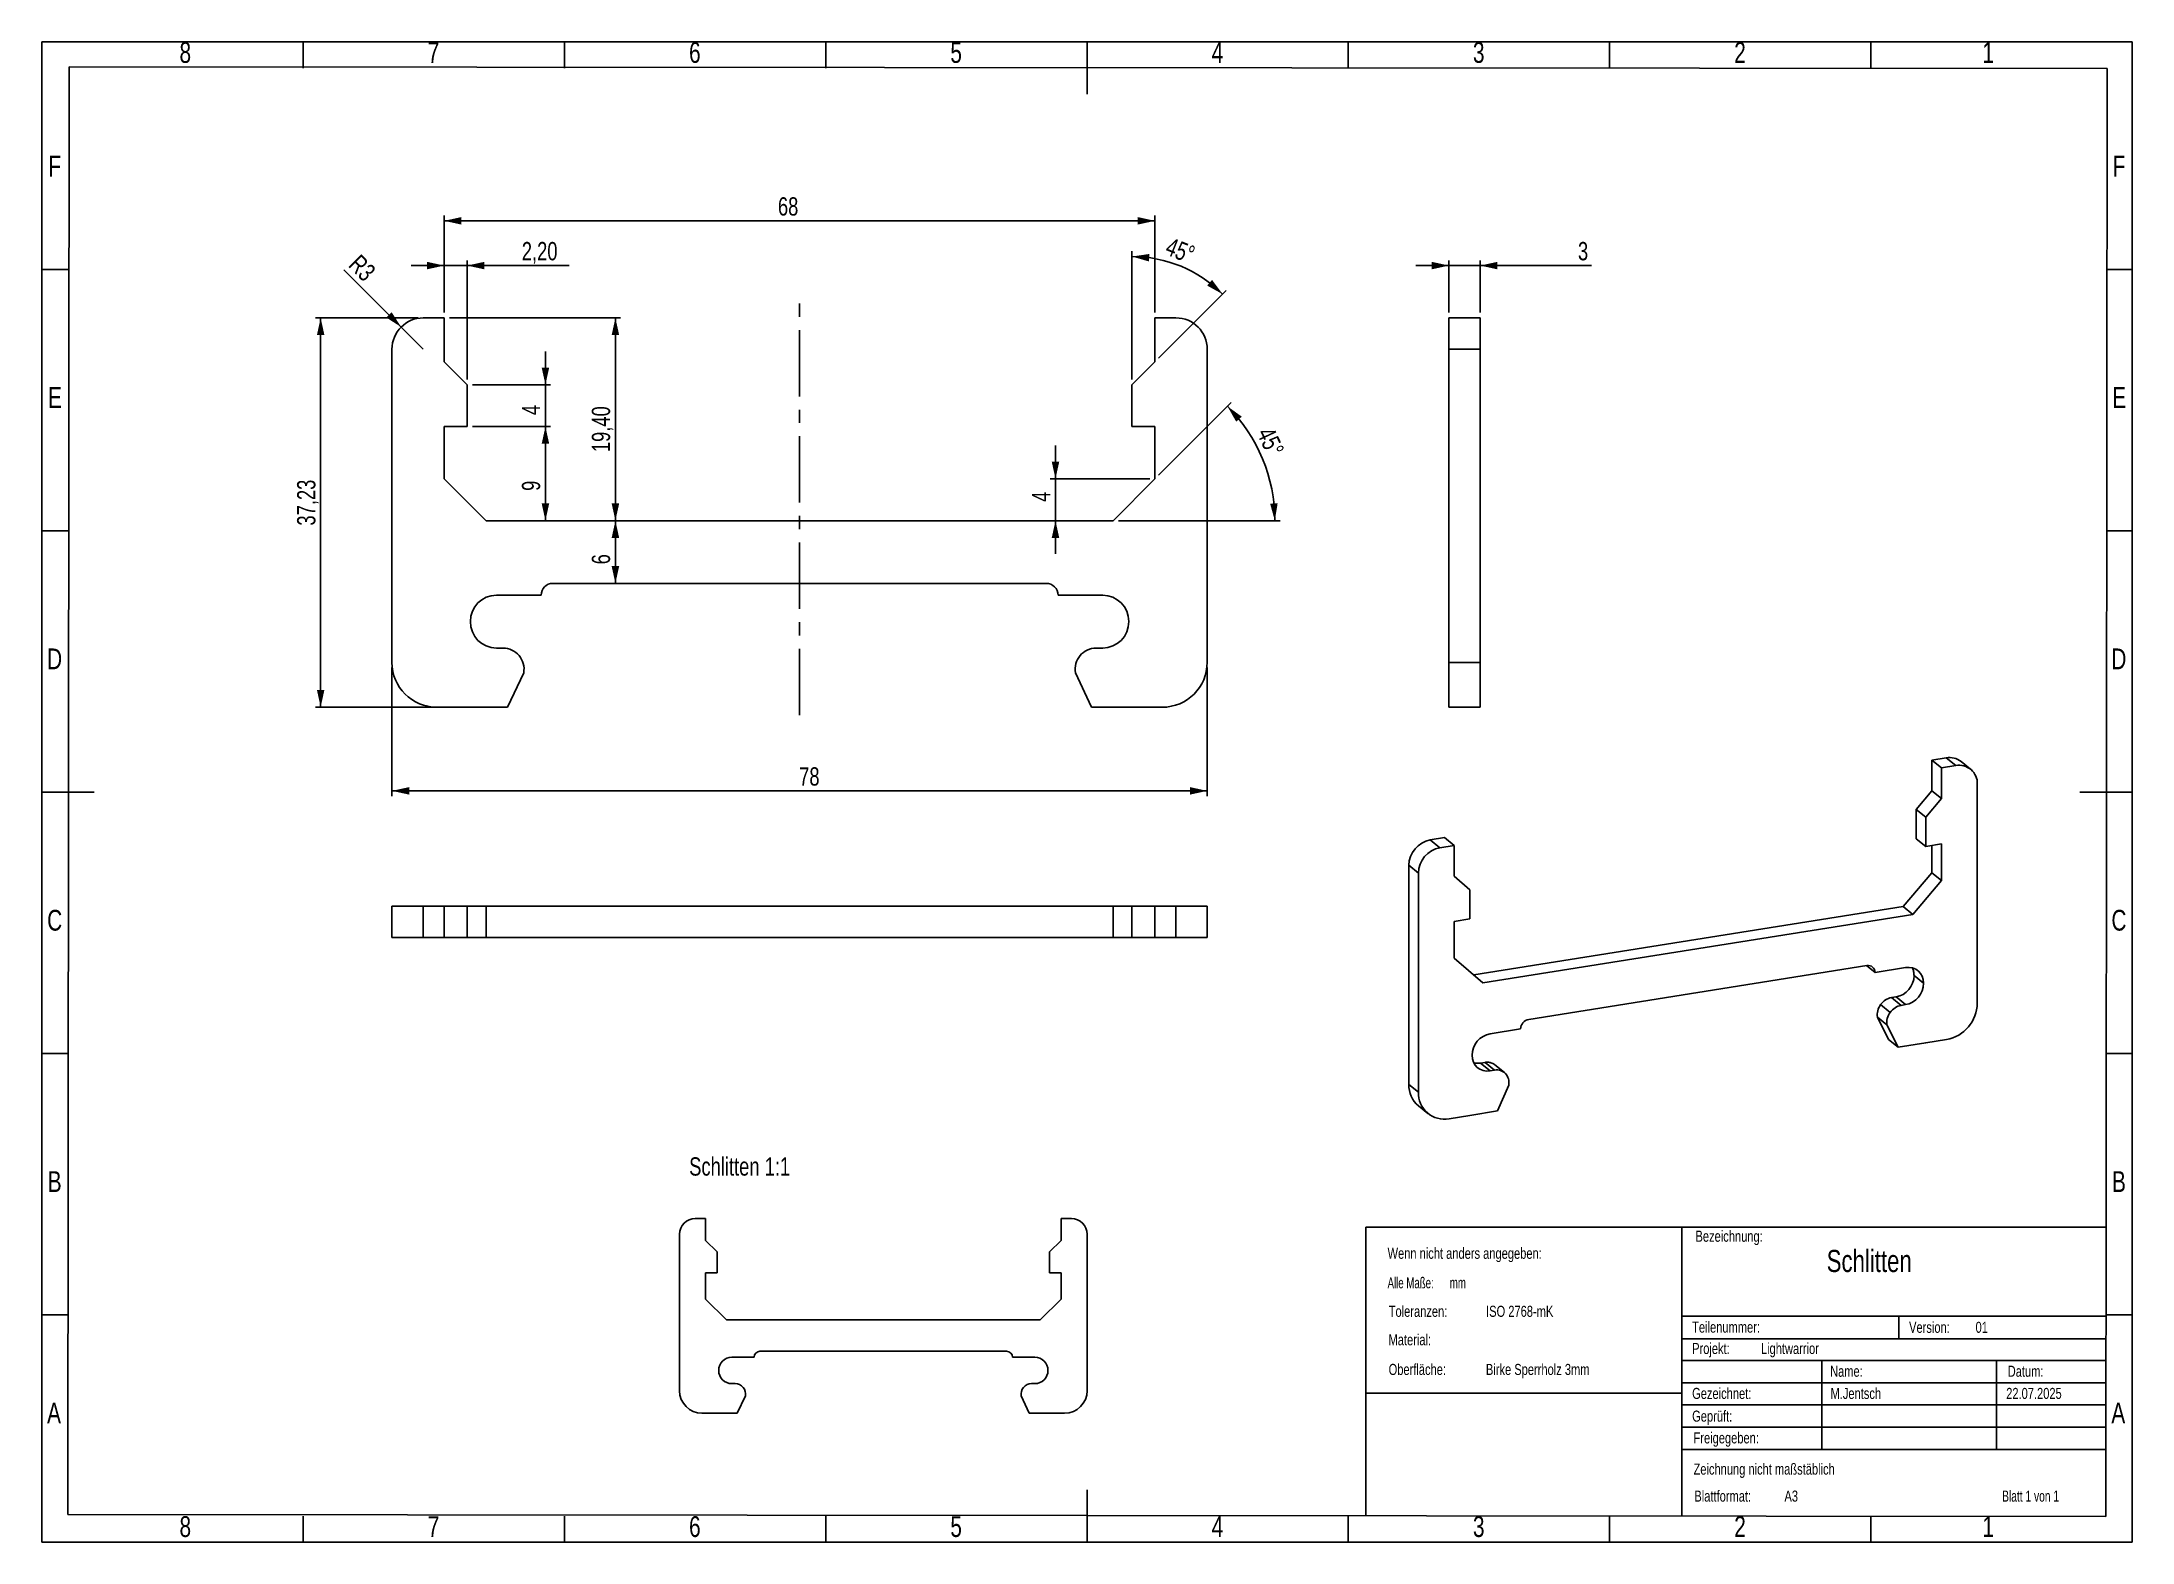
# Model space of a CAD drawing. Extents: x 15 to 415, y 5 to 292.
import ezdxf

# ---------------------------------------------------------------- set-up
doc = ezdxf.new("R2010")
doc.units = 0
doc.linetypes.add('CENTERX2', pattern=[20.32, 12.7, -2.54, 2.54, -2.54])
doc.layers.get('0').update_dxf_attribs({"linetype": 'CONTINUOUS'})
doc.styles.add('SLDTEXTSTYLE0', font='TXT', dxfattribs={"width": 0.75})
doc.styles.add('SLDTEXTSTYLE1', font='TXT', dxfattribs={"width": 0.692308})
doc.styles.add('SLDTEXTSTYLE2', font='TXT', dxfattribs={"width": 0.652778})
doc.dimstyles.new('SLDDIMSTYLE0', dxfattribs={"dimtxt": 3.5, "dimasz": 3.302, "dimexe": 0, "dimexo": 0.0625, "dimgap": 0.875, "dimtad": 1, "dimlfac": 0.5, "dimrnd": 1e-09, "dimzin": 12, "dimtxsty": 'SLDTEXTSTYLE0', "dimsah": 1, "dimcen": 0.09, "dimazin": 3, "dimtfac": 1, "dimtofl": 0, "dimtmove": 0, "dimatfit": 3, "dimtolj": 1, "dimtzin": 12})
doc.dimstyles.new('SLDDIMSTYLE1', dxfattribs={"dimtxt": 3.5, "dimasz": 3.302, "dimexe": 0, "dimexo": 0.0625, "dimgap": 0.875, "dimtad": 1, "dimlfac": 0.5, "dimrnd": 1e-09, "dimzin": 12, "dimtxsty": 'SLDTEXTSTYLE0', "dimsah": 1, "dimcen": 0.09, "dimazin": 3, "dimtfac": 1, "dimtmove": 0, "dimatfit": 3, "dimtolj": 1, "dimtzin": 12})
doc.dimstyles.new('SLDDIMSTYLE2', dxfattribs={"dimtxt": 3.5, "dimasz": 3.302, "dimexe": 0, "dimexo": 0.0625, "dimgap": 0.875, "dimtad": 1, "dimdec": 4, "dimlfac": 0.5, "dimzin": 12, "dimtxsty": 'SLDTEXTSTYLE0', "dimsah": 1, "dimcen": 0.09, "dimazin": 3, "dimtfac": 1, "dimtofl": 0, "dimtmove": 0, "dimatfit": 3, "dimtolj": 1, "dimtzin": 12})
doc.dimstyles.new('SLDDIMSTYLE3', dxfattribs={"dimtxt": 3.5, "dimasz": 3.302, "dimexe": 0, "dimexo": 0.0625, "dimgap": 0.875, "dimtad": 1, "dimlfac": 0.5, "dimrnd": 1e-09, "dimzin": 12, "dimtxsty": 'SLDTEXTSTYLE0', "dimsah": 1, "dimcen": 0, "dimazin": 3, "dimtfac": 1, "dimtofl": 0, "dimtmove": 0, "dimatfit": 3, "dimtolj": 1, "dimtzin": 12})

# ---------------------------------------------------------------- blocks, each defined once
blk = doc.blocks.new('SW_NOTE_0')
at = {"color": 0, "linetype": 'CONTINUOUS', "char_height": 2.1167, "attachment_point": 1}
for s, insert, style in [('Wenn nicht anders angegeben:', (0, 2.73), 'SLDTEXTSTYLE0'), ('Alle Maße:      mm', (0, -2.92), 'SLDTEXTSTYLE2')]:
    blk.add_mtext(s, dxfattribs=dict(at, insert=insert, style=style))
blk = doc.blocks.new('_D')
at = {"color": 7, "linetype": 'CONTINUOUS'}
for p, q in [((92, 240.22), (92, 258.78)), ((92, 257.78), (228, 257.78)), ((228, 240.22), (228, 258.78))]:
    blk.add_line(p, q, dxfattribs=at)
for points in [[(92, 257.78), (95.3, 257.06), (95.3, 258.5)], [(228, 257.78), (224.7, 258.5), (224.7, 257.06)]]:
    blk.add_solid(points, dxfattribs=at)
at = {"color": 7, "linetype": 'CONTINUOUS', "insert": (155.86, 262.29), "char_height": 3.5, "attachment_point": 1, "style": 'SLDTEXTSTYLE0'}
blk.add_mtext('68', dxfattribs=at)
blk = doc.blocks.new('_D_1')
at = {"color": 7, "linetype": 'CONTINUOUS'}
for p, q in [((93, 239.22), (125.76, 239.22)), ((124.76, 200.42), (124.76, 239.22))]:
    blk.add_line(p, q, dxfattribs=at)
for points in [[(124.76, 239.22), (124.04, 235.92), (125.48, 235.92)], [(124.76, 200.42), (125.48, 203.72), (124.04, 203.72)]]:
    blk.add_solid(points, dxfattribs=at)
at = {"color": 7, "linetype": 'CONTINUOUS', "insert": (120.24, 213.53), "char_height": 3.5, "attachment_point": 1, "rotation": 90, "style": 'SLDTEXTSTYLE0'}
blk.add_mtext('19,40', dxfattribs=at)
blk = doc.blocks.new('_D_2')
at = {"color": 7, "linetype": 'CONTINUOUS'}
for p, q in [((97.4, 218.42), (112.37, 218.42)), ((111.37, 200.42), (111.37, 218.42))]:
    blk.add_line(p, q, dxfattribs=at)
for points in [[(111.37, 218.42), (110.65, 215.12), (112.09, 215.12)], [(111.37, 200.42), (112.09, 203.72), (110.65, 203.72)]]:
    blk.add_solid(points, dxfattribs=at)
at = {"color": 7, "linetype": 'CONTINUOUS', "insert": (106.86, 206.12), "char_height": 3.5, "attachment_point": 1, "rotation": 90, "style": 'SLDTEXTSTYLE0'}
blk.add_mtext('9', dxfattribs=at)
blk = doc.blocks.new('_D_3')
at = {"color": 7, "linetype": 'CONTINUOUS'}
for p, q in [((92, 249.22), (85.65, 249.22)), ((92, 240.22), (92, 250.22)), ((96.4, 249.22), (92, 249.22)), ((96.4, 227.42), (96.4, 250.22)), ((96.4, 249.22), (115.9, 249.22))]:
    blk.add_line(p, q, dxfattribs=at)
for points in [[(92, 249.22), (88.7, 249.94), (88.7, 248.5)], [(96.4, 249.22), (99.7, 248.5), (99.7, 249.94)]]:
    blk.add_solid(points, dxfattribs=at)
at = {"color": 7, "linetype": 'CONTINUOUS', "insert": (106.85, 253.73), "char_height": 3.5, "attachment_point": 1, "style": 'SLDTEXTSTYLE0'}
blk.add_mtext('2,20', dxfattribs=at)
blk = doc.blocks.new('_D_4')
at = {"color": 7, "linetype": 'CONTINUOUS'}
for p, q in [((111.37, 226.42), (111.37, 232.77)), ((97.4, 226.42), (112.37, 226.42)), ((111.37, 226.42), (111.37, 218.42)), ((97.4, 218.42), (112.37, 218.42)), ((111.37, 218.42), (111.37, 212.07))]:
    blk.add_line(p, q, dxfattribs=at)
for points in [[(111.37, 226.42), (112.09, 229.72), (110.65, 229.72)], [(111.37, 218.42), (110.65, 215.12), (112.09, 215.12)]]:
    blk.add_solid(points, dxfattribs=at)
at = {"color": 7, "linetype": 'CONTINUOUS', "insert": (106.86, 220.62), "char_height": 3.5, "attachment_point": 1, "rotation": 90, "style": 'SLDTEXTSTYLE0'}
blk.add_mtext('4', dxfattribs=at)
blk = doc.blocks.new('_D_5')
at = {"color": 7, "linetype": 'CONTINUOUS'}
for p, q in [((228.71, 209.13), (242.58, 223)), ((221, 200.42), (251.94, 200.42))]:
    blk.add_line(p, q, dxfattribs=at)
blk.add_arc((220, 200.42), 30.94, 0, 45, dxfattribs=at)
for points in [[(241.88, 222.29), (243.55, 219.36), (244.62, 220.32)], [(250.94, 200.42), (251.48, 203.75), (250.04, 203.68)]]:
    blk.add_solid(points, dxfattribs=at)
at = {"color": 7, "linetype": 'CONTINUOUS', "insert": (250.59, 218.68), "char_height": 3.5, "attachment_point": 1, "rotation": 295.1688, "style": 'SLDTEXTSTYLE0'}
blk.add_mtext('45°', dxfattribs=at)
blk = doc.blocks.new('_D_6')
at = {"color": 7, "linetype": 'CONTINUOUS'}
for p, q in [((82, 172.31), (82, 147.73)), ((238, 172.33), (238, 147.73)), ((82, 148.73), (238, 148.73))]:
    blk.add_line(p, q, dxfattribs=at)
for points in [[(82, 148.73), (85.3, 148.01), (85.3, 149.45)], [(238, 148.73), (234.7, 149.45), (234.7, 148.01)]]:
    blk.add_solid(points, dxfattribs=at)
at = {"color": 7, "linetype": 'CONTINUOUS', "insert": (159.92, 153.24), "char_height": 3.5, "attachment_point": 1, "style": 'SLDTEXTSTYLE0'}
blk.add_mtext('78', dxfattribs=at)
blk = doc.blocks.new('_D_7')
at = {"color": 7, "linetype": 'CONTINUOUS'}
for p, q in [((87, 239.22), (67.36, 239.22)), ((68.36, 164.75), (68.36, 239.22)), ((95.4, 164.75), (67.36, 164.75))]:
    blk.add_line(p, q, dxfattribs=at)
for points in [[(68.36, 239.22), (67.64, 235.92), (69.08, 235.92)], [(68.36, 164.75), (69.08, 168.05), (67.64, 168.05)]]:
    blk.add_solid(points, dxfattribs=at)
at = {"color": 7, "linetype": 'CONTINUOUS', "insert": (63.85, 199.48), "char_height": 3.5, "attachment_point": 1, "rotation": 90, "style": 'SLDTEXTSTYLE0'}
blk.add_mtext('37,23', dxfattribs=at)
blk = doc.blocks.new('_D_8')
at = {"color": 7, "linetype": 'CONTINUOUS'}
blk.add_line((124.76, 200.42), (124.76, 188.42), dxfattribs=at)
for points in [[(124.76, 200.42), (124.04, 197.12), (125.48, 197.12)], [(124.76, 188.42), (125.48, 191.72), (124.04, 191.72)]]:
    blk.add_solid(points, dxfattribs=at)
at = {"color": 7, "linetype": 'CONTINUOUS', "insert": (120.24, 192.06), "char_height": 3.5, "attachment_point": 1, "rotation": 90, "style": 'SLDTEXTSTYLE0'}
blk.add_mtext('6', dxfattribs=at)
blk = doc.blocks.new('_D_9')
at = {"color": 7, "linetype": 'CONTINUOUS'}
for p, q in [((208.97, 208.42), (208.97, 214.77)), ((227, 208.42), (207.97, 208.42)), ((208.97, 200.42), (208.97, 208.42)), ((208.97, 200.42), (208.97, 194.07))]:
    blk.add_line(p, q, dxfattribs=at)
for points in [[(208.97, 208.42), (209.69, 211.72), (208.25, 211.72)], [(208.97, 200.42), (208.25, 197.12), (209.69, 197.12)]]:
    blk.add_solid(points, dxfattribs=at)
at = {"color": 7, "linetype": 'CONTINUOUS', "insert": (204.46, 204.02), "char_height": 3.5, "attachment_point": 1, "rotation": 90, "style": 'SLDTEXTSTYLE0'}
blk.add_mtext('4', dxfattribs=at)
blk = doc.blocks.new('_D_10')
at = {"color": 7, "linetype": 'CONTINUOUS'}
for p, q in [((223.6, 227.42), (223.6, 251.95)), ((228.71, 231.53), (241.65, 244.47))]:
    blk.add_line(p, q, dxfattribs=at)
blk.add_arc((223.6, 226.42), 24.53, 45, 90, dxfattribs=at)
for points in [[(223.6, 250.95), (226.85, 250.01), (226.94, 251.44)], [(240.95, 243.76), (238.93, 246.48), (237.99, 245.39)]]:
    blk.add_solid(points, dxfattribs=at)
at = {"color": 7, "linetype": 'CONTINUOUS', "insert": (231.03, 254.71), "char_height": 3.5, "attachment_point": 1, "rotation": 338.3707, "style": 'SLDTEXTSTYLE0'}
blk.add_mtext('45°', dxfattribs=at)
blk = doc.blocks.new('_D_11')
at = {"color": 7, "linetype": 'CONTINUOUS'}
for q in [(72.79, 248.43), (88, 233.22)]:
    blk.add_line((83.76, 237.46), q, dxfattribs=at)
blk.add_solid([(83.76, 237.46), (81.93, 240.31), (80.91, 239.29)], dxfattribs=at)
at = {"color": 7, "linetype": 'CONTINUOUS', "insert": (75.96, 251.6), "char_height": 3.5, "attachment_point": 1, "rotation": 315, "style": 'SLDTEXTSTYLE0'}
blk.add_mtext('R3', dxfattribs=at)
blk = doc.blocks.new('_D_12')
at = {"color": 7, "linetype": 'CONTINUOUS'}
for p, q in [((284.25, 249.22), (277.9, 249.22)), ((284.25, 240.22), (284.25, 250.22)), ((284.25, 249.22), (290.25, 249.22)), ((290.25, 240.22), (290.25, 250.22)), ((290.25, 249.22), (311.54, 249.22))]:
    blk.add_line(p, q, dxfattribs=at)
for points in [[(284.25, 249.22), (280.95, 249.94), (280.95, 248.5)], [(290.25, 249.22), (293.55, 248.5), (293.55, 249.94)]]:
    blk.add_solid(points, dxfattribs=at)
at = {"color": 7, "linetype": 'CONTINUOUS', "insert": (308.95, 253.73), "char_height": 3.5, "attachment_point": 1, "style": 'SLDTEXTSTYLE0'}
blk.add_mtext('3', dxfattribs=at)

msp = doc.modelspace()

# ---------------------------------------------------------------- linework, layer by layer
at = {"color": 7, "linetype": 'CONTINUOUS'}
for p, q in [((15, 5), (15, 292)), ((15, 292), (415, 292)), ((65, 287), (65, 292)), ((115, 287), (115, 292)), ((165, 287), (165, 292)), ((215, 292), (215, 282)), ((215, 287), (215, 292)), ((265, 287), (265, 292)), ((315, 287), (315, 292)), ((365, 287), (365, 292)), ((415, 292), (415, 5)), ((19.97053, 10.27171), (20.2158, 287.2716)), ((20.2158, 287.2716), (410.21565, 286.92628)), ((410.21565, 286.92628), (409.97038, 9.92639)), ((20, 248.5), (15, 248.5)), ((410, 248.5), (415, 248.5)), ((88.00133, 239.21848), (92.00215, 239.21848)), ((92.00215, 239.21848), (92.00215, 230.81848)), ((228.00215, 230.81848), (228.00215, 239.21848)), ((228.00215, 239.21848), (232.00097, 239.21848)), ((284.24767, 239.21848), (290.24767, 239.21848)), ((284.24767, 233.21848), (284.24767, 239.21848)), ((290.24767, 239.21848), (290.24767, 233.21848)), ((82.00133, 173.31358), (82.00133, 233.21848)), ((238.00097, 233.21848), (238.00097, 173.32532)), ((290.24767, 233.21848), (284.24767, 233.21848)), ((284.24767, 173.31358), (284.24767, 233.21848)), ((290.24767, 173.31358), (290.24767, 233.21848)), ((92.00215, 230.81848), (96.40215, 226.41848)), ((223.60215, 226.41848), (228.00215, 230.81848)), ((96.40215, 226.41848), (96.40215, 218.41848)), ((223.60215, 218.41848), (223.60215, 226.41848)), ((96.40215, 218.41848), (92.00215, 218.41848)), ((92.00215, 218.41848), (92.00215, 208.41848)), ((228.00215, 218.41848), (223.60215, 218.41848)), ((228.00215, 208.41848), (228.00215, 218.41848)), ((92.00215, 208.41848), (100.00215, 200.41848)), ((220.00215, 200.41848), (228.00215, 208.41848)), ((220.00215, 200.41848), (100.00215, 200.41848)), ((20, 198.5), (15, 198.5)), ((410, 198.5), (415, 198.5)), ((207.20557, 188.41848), (112.79697, 188.41848)), ((110.53557, 186.1647), (102.00077, 186.1647)), ((218.00297, 186.1647), (209.46697, 186.1647)), ((102.00077, 176.05086), (103.27497, 176.05086)), ((216.73057, 176.05086), (218.00297, 176.05086)), ((284.24767, 173.31358), (290.24767, 173.31358)), ((284.24767, 164.72824), (284.24767, 173.31358)), ((290.24767, 164.72824), (290.24767, 173.31358)), ((107.21897, 171.33316), (104.12457, 164.75264)), ((215.88097, 164.75264), (212.78677, 171.33316)), ((96.40215, 164.72824), (90.58666, 164.72824)), ((104.12457, 164.75264), (96.40215, 164.75264)), ((96.40215, 164.75264), (96.40215, 164.72824)), ((223.60215, 164.75264), (215.88097, 164.75264)), ((223.60215, 164.72824), (223.60215, 164.75264)), ((229.40389, 164.72824), (223.60215, 164.72824)), ((284.24767, 164.72824), (290.24767, 164.72824)), ((376.68455, 148.73669), (376.68473, 154.61666)), ((376.68473, 154.61666), (379.42649, 155.05298)), ((376.68473, 154.61666), (378.50853, 153.13964)), ((378.50835, 147.25967), (378.50853, 153.13964)), ((378.50853, 153.13964), (381.25029, 153.57596)), ((381.25029, 153.57596), (379.42649, 155.05298)), ((384.08226, 152.87302), (382.25846, 154.35004)), ((15, 148.5), (25, 148.5)), ((20, 148.5), (15, 148.5)), ((373.66764, 145.17661), (376.68455, 148.73669)), ((376.68455, 148.73669), (378.50835, 147.25967)), ((385.36401, 150.03067), (385.36273, 108.10569)), ((415, 148.5), (405, 148.5)), ((410, 148.5), (415, 148.5)), ((373.66746, 139.57664), (373.66764, 145.17661)), ((373.66764, 145.17661), (375.49144, 143.69959)), ((375.49144, 143.69959), (378.50835, 147.25967)), ((375.49127, 138.09962), (375.49144, 143.69959)), ((280.69439, 139.34071), (283.43751, 139.77725)), ((280.69439, 139.34071), (282.51819, 137.86369)), ((282.51819, 137.86369), (285.26132, 138.30023)), ((283.43751, 139.77725), (285.26132, 138.30023)), ((285.26132, 138.30023), (285.26114, 132.42026)), ((373.66746, 139.57664), (375.49127, 138.09962)), ((378.50809, 138.57972), (375.49127, 138.09962)), ((376.68407, 133.05678), (376.68423, 138.28947)), ((378.50787, 131.57976), (378.50809, 138.57972)), ((276.57913, 92.55285), (276.58041, 134.48605)), ((278.40421, 133.00903), (276.58041, 134.48605)), ((278.40293, 91.07583), (278.40421, 133.00903)), ((285.26114, 132.42026), (288.27786, 129.82038)), ((371.19877, 126.5839), (376.68407, 133.05678)), ((376.68407, 133.05678), (378.50787, 131.57976)), ((288.27786, 129.82038), (288.27769, 124.22041)), ((373.02257, 125.10688), (378.50787, 131.57976)), ((82.00133, 120.68746), (82.00133, 126.68746)), ((82.00133, 126.68746), (88.00133, 126.68746)), ((88.00133, 126.68746), (88.00133, 120.68746)), ((88.00133, 126.68746), (92.00215, 126.68746)), ((92.00215, 126.68746), (92.00215, 120.68746)), ((92.00215, 126.68746), (96.40215, 126.68746)), ((96.40215, 126.68746), (96.40215, 120.68746)), ((96.40215, 126.68746), (100.00215, 126.68746)), ((100.00215, 126.68746), (100.00215, 120.68746)), ((220.00215, 126.68746), (100.00215, 126.68746)), ((220.00215, 126.68746), (220.00215, 120.68746)), ((220.00215, 126.68746), (223.60215, 126.68746)), ((223.60215, 126.68746), (223.60215, 120.68746)), ((223.60215, 126.68746), (228.00215, 126.68746)), ((228.00215, 126.68746), (228.00215, 120.68746)), ((228.00215, 126.68746), (232.00097, 126.68746)), ((232.00097, 120.68746), (232.00097, 126.68746)), ((232.00097, 126.68746), (238.00097, 126.68746)), ((238.00097, 126.68746), (238.00097, 120.68746)), ((288.27769, 124.22041), (285.26087, 123.74031)), ((371.19877, 126.5839), (289.01464, 113.50508)), ((373.02257, 125.10688), (290.74562, 112.01328)), ((371.19877, 126.5839), (373.02257, 125.10688)), ((88.00133, 120.68746), (82.00133, 120.68746)), ((88.00133, 120.68746), (92.00215, 120.68746)), ((92.00215, 120.68746), (96.40215, 120.68746)), ((96.40215, 120.68746), (100.00215, 120.68746)), ((220.00215, 120.68746), (100.00215, 120.68746)), ((220.00215, 120.68746), (223.60215, 120.68746)), ((223.60215, 120.68746), (228.00215, 120.68746)), ((228.00215, 120.68746), (232.00097, 120.68746)), ((238.00097, 120.68746), (232.00097, 120.68746)), ((285.26087, 123.74031), (285.26066, 116.74035)), ((285.26066, 116.74035), (290.74562, 112.01328)), ((364.24845, 115.31065), (299.51802, 105.00942)), ((364.17081, 115.29829), (365.79891, 113.97976)), ((371.65155, 114.91115), (365.79891, 113.97976)), ((373.25598, 113.39283), (375.07978, 111.91581)), ((368.95512, 109.16969), (369.82753, 109.30852)), ((368.95512, 109.16969), (370.77892, 107.69267)), ((369.82753, 109.30852), (371.65133, 107.8315)), ((366.25098, 105.43699), (368.07479, 103.95997)), ((368.37235, 101.16827), (366.25098, 105.43699)), ((366.86114, 107.83396), (368.68494, 106.35694)), ((370.77892, 107.69267), (371.65133, 107.8315)), ((297.96746, 103.18503), (292.11565, 102.25377)), ((370.19616, 99.69125), (368.07479, 103.95997)), ((368.37235, 101.16827), (370.19616, 99.69125)), ((375.49012, 100.53374), (370.19616, 99.69125)), ((375.47249, 100.53093), (375.49012, 100.51666)), ((379.46803, 101.14971), (375.49012, 100.51666)), ((375.49012, 100.51666), (375.49012, 100.53374)), ((20, 98.5), (15, 98.5)), ((290.29163, 96.65114), (291.16527, 96.79017)), ((290.29163, 96.65114), (292.11543, 95.17412)), ((291.16527, 96.79017), (292.98908, 95.31315)), ((294.86658, 94.84485), (293.04277, 96.32187)), ((410, 98.5), (415, 98.5)), ((276.57913, 92.55285), (278.40293, 91.07583)), ((292.11543, 95.17412), (292.98908, 95.31315)), ((295.69314, 92.44112), (293.57135, 87.49714)), ((278.41317, 88.48576), (280.23697, 87.00874)), ((288.27654, 86.63745), (284.28921, 86.0029)), ((293.57135, 87.49714), (288.27654, 86.65453)), ((288.27654, 86.65453), (288.27654, 86.63745)), ((140.02455, 66.91578), (142.02496, 66.91578)), ((142.02496, 66.91578), (142.02496, 62.71578)), ((210.02496, 62.71578), (210.02496, 66.91578)), ((210.02496, 66.91578), (212.02437, 66.91578)), ((268.36703, 65.27413), (410, 65.27413)), ((268.36703, 65.27413), (268.36703, 10)), ((328.80117, 65.27413), (328.80117, 10)), ((137.02455, 33.96333), (137.02455, 63.91578)), ((142.02496, 62.71578), (144.22496, 60.51578)), ((144.22496, 60.51578), (144.22496, 56.51578)), ((207.82496, 60.51578), (210.02496, 62.71578)), ((207.82496, 56.51578), (207.82496, 60.51578)), ((215.02437, 63.91578), (215.02437, 33.96921)), ((144.22496, 56.51578), (142.02496, 56.51578)), ((142.02496, 56.51578), (142.02496, 51.51578)), ((210.02496, 56.51578), (207.82496, 56.51578)), ((210.02496, 51.51578), (210.02496, 56.51578)), ((20, 48.5), (15, 48.5)), ((142.02496, 51.51578), (146.02496, 47.51578)), ((206.02496, 47.51578), (210.02496, 51.51578)), ((409.99653, 48.25), (328.80117, 48.25)), ((370.36101, 43.92638), (370.36101, 48.25)), ((410, 48.5), (415, 48.5)), ((206.02496, 47.51578), (146.02496, 47.51578)), ((151.29167, 40.38889), (147.02427, 40.38889)), ((199.62667, 41.51578), (152.42237, 41.51578)), ((205.02537, 40.38889), (200.75737, 40.38889)), ((410.00049, 43.92638), (328.80117, 43.92638)), ((409.99679, 39.75), (328.80117, 39.75)), ((355.63659, 22.74993), (355.63659, 39.75)), ((389.01589, 22.74993), (389.01589, 39.75)), ((147.02427, 35.33197), (147.66137, 35.33197)), ((149.63337, 32.97312), (148.08617, 29.68286)), ((203.96437, 29.68286), (202.41727, 32.97312)), ((204.38917, 35.33197), (205.02537, 35.33197)), ((268.36703, 33.48216), (328.80117, 33.48216)), ((409.99303, 35.5), (328.80117, 35.5)), ((144.22496, 29.67067), (141.31721, 29.67067)), ((148.08617, 29.68286), (144.22496, 29.68286)), ((144.22496, 29.68286), (144.22496, 29.67067)), ((207.82496, 29.68286), (203.96437, 29.68286)), ((207.82496, 29.67067), (207.82496, 29.68286)), ((210.72583, 29.67067), (207.82496, 29.67067)), ((409.98926, 31.25), (328.80117, 31.25)), ((328.80117, 27), (410.00081, 27)), ((409.98174, 22.74993), (328.80117, 22.74993)), ((215, 5), (215, 15)), ((409.97038, 9.92639), (19.97053, 10.27171)), ((65, 10), (65, 5)), ((115, 10), (115, 5)), ((165, 10), (165, 5)), ((215, 10), (215, 5)), ((265, 10), (265, 5)), ((315, 10), (315, 5)), ((365, 10), (365, 5)), ((415, 5), (15, 5))]:
    msp.add_line(p, q, dxfattribs=at)
at = {"color": 7, "linetype": 'CENTERX2'}
msp.add_line((160.00115, 163.23077), (160.00115, 244.0124), dxfattribs=at)
at = {"color": 7, "linetype": 'CONTINUOUS'}
for centre, radius, start, end in [((88.00133, 233.21848), 6, 90, 180), ((232.00097, 233.21848), 6, 0, 90), ((90.58666, 173.31358), 8.58533, 180, 270), ((229.40389, 173.32532), 8.59708, 270, 0), ((380.06196, 151.55707), 3.55321, 51.8172415, 100.3025426), ((381.88756, 150.15612), 3.47872, 357.9333309, 100.5556426), ((281.60563, 134.39802), 5.02599, 100.4458034, 178.9963892), ((283.43326, 132.91775), 5.02987, 100.4819941, 178.9601985), ((378.15786, 108.23564), 7.20603, 280.4755043, 358.9666883), ((281.76101, 92.44253), 5.18306, 178.780418, 229.7653301), ((283.37807, 90.89716), 4.97834, 177.9432099, 280.5457636), ((140.02455, 63.91578), 3, 90, 180), ((212.02437, 63.91578), 3, 0, 90), ((141.31721, 33.96333), 4.29267, 180, 270), ((210.72583, 33.96921), 4.29854, 270, 0)]:
    msp.add_arc(centre, radius, start, end, dxfattribs=at)
for points in [[(112.79697, 188.41848), (111.55477, 188.41848), (110.55457, 187.41634), (110.53557, 186.1647)], [(209.46697, 186.1647), (209.44697, 187.41634), (208.44777, 188.41848), (207.20557, 188.41848)], [(102.00077, 186.1647), (99.23077, 186.1647), (97.00257, 183.9079), (97.00257, 181.1062)], [(223.00317, 181.1062), (223.00317, 183.9079), (220.77297, 186.1647), (218.00297, 186.1647)], [(97.00257, 181.1062), (97.00257, 178.3045), (99.23077, 176.05086), (102.00077, 176.05086)], [(218.00297, 176.05086), (220.77297, 176.05086), (223.00317, 178.30448), (223.00317, 181.1062)], [(103.27497, 176.05086), (104.45097, 176.05086), (105.56917, 175.527), (106.32917, 174.61872)], [(213.67657, 174.61872), (214.43657, 175.527), (215.55457, 176.05086), (216.73057, 176.05086)], [(106.32917, 174.61872), (107.08917, 173.70842), (107.41497, 172.50846), (107.21897, 171.33316)], [(212.78677, 171.33316), (212.59077, 172.50846), (212.91677, 173.70842), (213.67657, 174.61872)], [(365.79891, 113.97976), (365.78523, 114.85372), (365.10016, 115.44619), (364.24845, 115.31065)], [(369.82753, 109.30852), (371.72675, 109.61077), (373.25592, 111.43164), (373.25598, 113.39283)], [(375.07978, 111.91581), (375.07984, 113.87699), (373.55077, 115.2134), (371.65155, 114.91115)], [(366.86114, 107.83396), (367.38225, 108.55268), (368.1488, 109.04137), (368.95512, 109.16969)], [(371.65133, 107.8315), (373.55056, 108.13375), (375.07972, 109.95462), (375.07978, 111.91581)], [(299.51802, 105.00942), (298.66631, 104.87387), (297.98051, 104.06325), (297.96746, 103.18503)], [(366.25098, 105.43699), (366.11662, 106.23831), (366.34017, 107.11385), (366.86114, 107.83396)], [(368.07479, 103.95997), (367.94043, 104.76129), (368.16397, 105.63683), (368.68494, 106.35694)], [(368.68494, 106.35694), (369.20605, 107.07566), (369.97261, 107.56435), (370.77892, 107.69267)], [(292.11565, 102.25377), (290.21642, 101.95152), (288.68863, 100.12865), (288.68857, 98.16747)], [(288.68857, 98.16747), (288.68851, 96.20629), (290.21621, 94.87188), (292.11543, 95.17412)], [(292.98908, 95.31315), (293.79539, 95.44147), (294.56206, 95.19678), (295.08313, 94.64391)], [(295.08313, 94.64391), (295.6042, 94.08963), (295.82755, 93.28521), (295.69314, 92.44112)], [(147.02427, 40.38889), (145.63927, 40.38889), (144.52517, 39.26049), (144.52517, 37.85964)], [(152.42237, 41.51578), (151.80127, 41.51578), (151.30117, 41.01471), (151.29167, 40.38889)], [(200.75737, 40.38889), (200.74737, 41.01471), (200.24777, 41.51578), (199.62667, 41.51578)], [(207.52547, 37.85964), (207.52547, 39.26049), (206.41037, 40.38889), (205.02537, 40.38889)], [(144.52517, 37.85964), (144.52517, 36.45879), (145.63927, 35.33197), (147.02427, 35.33197)], [(205.02537, 35.33197), (206.41037, 35.33197), (207.52547, 36.45878), (207.52547, 37.85964)], [(147.66137, 35.33197), (148.24937, 35.33197), (148.80847, 35.07004), (149.18847, 34.6159)], [(149.18847, 34.6159), (149.56847, 34.16075), (149.73137, 33.56077), (149.63337, 32.97312)], [(202.41727, 32.97312), (202.31927, 33.56077), (202.48227, 34.16075), (202.86217, 34.6159)], [(202.86217, 34.6159), (203.24217, 35.07004), (203.80117, 35.33197), (204.38917, 35.33197)]]:
    msp.add_open_spline(points, degree=3, dxfattribs=at)
for points, knots in [([(373.25598, 113.39283), (373.24179, 113.65994), (373.21454, 114.17272), (373.02467, 114.62229), (372.93371, 114.83768)], [0, 0, 0, 0, 0.520907229, 1, 1, 1, 1]), ([(289.01015, 96.72421), (289.16619, 96.68184), (289.57372, 96.5712), (290.01766, 96.62063), (290.29163, 96.65114)], [0, 0, 0, 0, 0.3828783993, 1, 1, 1, 1]), ([(291.16527, 96.79017), (291.389, 96.80979), (291.83432, 96.84884), (292.41204, 96.69696), (292.8136, 96.50933), (292.98455, 96.35603), (293.03415, 96.31155)], [0, 0, 0, 0, 0.323417384, 0.643772019, 0.896655191, 1, 1, 1, 1])]:
    msp.add_open_spline(points, degree=3, knots=knots, dxfattribs=at)

# ---------------------------------------------------------------- block references
msp.add_blockref('SW_NOTE_0', (272.51401, 58.5959), dxfattribs=at)

# ---------------------------------------------------------------- texts
for s, insert, char_height, attachment_point, style in [('8', (42.46004, 291.96774), 3.96875, 2, 'SLDTEXTSTYLE0'), ('6', (139.96004, 291.96774), 3.96875, 2, 'SLDTEXTSTYLE0'), ('3', (289.96004, 291.96774), 3.96875, 2, 'SLDTEXTSTYLE0'), ('2', (339.96004, 291.96774), 3.96875, 2, 'SLDTEXTSTYLE0'), ('7', (89.96004, 291.96774), 3.96875, 2, 'SLDTEXTSTYLE0'), ('5', (189.96004, 291.96774), 3.96875, 2, 'SLDTEXTSTYLE0'), ('4', (239.96004, 291.96774), 3.96875, 2, 'SLDTEXTSTYLE0'), ('1', (387.46004, 291.96774), 3.96875, 2, 'SLDTEXTSTYLE0'), ('F', (17.45774, 270.21774), 3.96875, 2, 'SLDTEXTSTYLE0'), ('F', (412.45774, 270.21774), 3.96875, 2, 'SLDTEXTSTYLE0'), ('E', (17.50781, 225.96774), 3.96875, 2, 'SLDTEXTSTYLE0'), ('E', (412.50781, 225.96774), 3.96875, 2, 'SLDTEXTSTYLE0'), ('D', (17.45269, 175.96774), 3.96875, 2, 'SLDTEXTSTYLE0'), ('D', (412.45269, 175.96774), 3.96875, 2, 'SLDTEXTSTYLE0'), ('C', (17.45866, 125.96774), 3.96875, 2, 'SLDTEXTSTYLE0'), ('C', (412.45866, 125.96774), 3.96875, 2, 'SLDTEXTSTYLE0'), ('Schlitten 1:1', (138.8753, 78.6257), 3.5, 1, 'SLDTEXTSTYLE0'), ('B', (17.4706, 75.96774), 3.96875, 2, 'SLDTEXTSTYLE0'), ('B', (412.4706, 75.96774), 3.96875, 2, 'SLDTEXTSTYLE0'), ('Bezeichnung:', (331.43769, 64.59144), 2.1166667, 1, 'SLDTEXTSTYLE0'), ('Schlitten', (364.68441, 60.91524), 4.233333, 2, 'SLDTEXTSTYLE0'), ('Toleranzen:', (272.73573, 50.22543), 2.1166667, 1, 'SLDTEXTSTYLE0'), ('ISO 2768-mK', (291.36872, 50.22543), 2.1166667, 1, 'SLDTEXTSTYLE0'), ('Material:', (272.69845, 44.78918), 2.116667, 1, 'SLDTEXTSTYLE0'), ('Teilenummer:', (330.79535, 47.20026), 2.1166667, 1, 'SLDTEXTSTYLE0'), ('Version:', (372.3078, 47.16453), 2.116667, 1, 'SLDTEXTSTYLE0'), ('01', (385.0272, 47.16453), 2.116667, 1, 'SLDTEXTSTYLE0'), ('Projekt:', (330.79535, 43.11314), 2.116667, 1, 'SLDTEXTSTYLE0'), ('Lightwarrior', (343.9579, 43.11314), 2.1166667, 1, 'SLDTEXTSTYLE0'), ('Oberfläche:', (272.71856, 39.10427), 2.1166667, 1, 'SLDTEXTSTYLE0'), ('Birke Sperrholz 3mm', (291.33467, 39.10427), 2.1166667, 1, 'SLDTEXTSTYLE0'), ('Name:', (357.19111, 38.76388), 2.116667, 1, 'SLDTEXTSTYLE0'), ('Datum:', (391.18082, 38.76388), 2.116667, 1, 'SLDTEXTSTYLE0'), ('Gezeichnet:', (330.79535, 34.51835), 2.1166667, 1, 'SLDTEXTSTYLE0'), ('M.Jentsch', (357.27316, 34.51835), 2.116667, 1, 'SLDTEXTSTYLE0'), ('22.07.2025', (390.88951, 34.51835), 2.116667, 1, 'SLDTEXTSTYLE0'), ('A', (17.33969, 31.71774), 3.96875, 2, 'SLDTEXTSTYLE0'), ('Geprüft:', (330.79638, 30.1701), 2.116667, 1, 'SLDTEXTSTYLE0'), ('A', (412.33969, 31.71774), 3.96875, 2, 'SLDTEXTSTYLE0'), ('Freigegeben:', (331.06272, 26.01004), 2.1166667, 1, 'SLDTEXTSTYLE0'), ('Zeichnung nicht maßstäblich', (331.06272, 20.0457), 2.1166667, 1, 'SLDTEXTSTYLE0'), ('Blattformat:', (331.22236, 14.8733), 2.1166667, 1, 'SLDTEXTSTYLE0'), ('A3', (348.45834, 14.8733), 2.116667, 1, 'SLDTEXTSTYLE0'), ('Blatt 1 von 1', (390.11349, 14.8733), 2.1166667, 1, 'SLDTEXTSTYLE1'), ('8', (42.46004, 9.96774), 3.96875, 2, 'SLDTEXTSTYLE0'), ('7', (89.96004, 9.96774), 3.96875, 2, 'SLDTEXTSTYLE0'), ('6', (139.96004, 9.96774), 3.96875, 2, 'SLDTEXTSTYLE0'), ('5', (189.96004, 9.96774), 3.96875, 2, 'SLDTEXTSTYLE0'), ('4', (239.96004, 9.96774), 3.96875, 2, 'SLDTEXTSTYLE0'), ('3', (289.96004, 9.96774), 3.96875, 2, 'SLDTEXTSTYLE0'), ('2', (339.96004, 9.96774), 3.96875, 2, 'SLDTEXTSTYLE0'), ('1', (387.46004, 9.96774), 3.96875, 2, 'SLDTEXTSTYLE0')]:
    msp.add_mtext(s, dxfattribs=dict(at, insert=insert, char_height=char_height, attachment_point=attachment_point, style=style))

# ---------------------------------------------------------------- dimensions: what is measured, and where the dimension line sits
for base, p1, p2, dimstyle, picture, middle in [((228.00215, 257.78243), (92.00215, 239.21848), (228.00215, 239.21848), 'SLDDIMSTYLE0', '_D', (158.44929, 257.78243)), ((92.00215, 249.21848), (96.40215, 226.41848), (92.00215, 239.21848), 'SLDDIMSTYLE1', '_D_3', (111.37221, 249.21848)), ((290.24767, 249.21848), (284.24767, 239.21848), (290.24767, 239.21848), 'SLDDIMSTYLE1', '_D_12', (310.24767, 249.21848)), ((238.00097, 148.72824), (82.00133, 173.31358), (238.00097, 173.32532), 'SLDDIMSTYLE0', '_D_6', (162.50889, 148.72824))]:
    dim = msp.add_linear_dim(base=base, p1=p1, p2=p2, dimstyle=dimstyle, dxfattribs=at)
    dim.commit()
    dim.dimension.update_dxf_attribs({"geometry": picture, "text_midpoint": middle, "dimtype": 160})
for base, line1, line2, picture, middle in [((232.98822, 249.07846), ((228.00215, 230.81848), (223.60215, 226.41848)), ((223.60215, 218.41848), (223.60215, 226.41848)), '_D_10', (232.6428, 249.21848)), ((248.5832, 212.25713), ((100.00215, 200.41848), (220.00215, 200.41848)), ((220.00215, 200.41848), (228.00215, 208.41848)), '_D_5', (248.00097, 213.57508))]:
    dim = msp.add_angular_dim_2l(base=base, line1=line1, line2=line2, dimstyle='SLDDIMSTYLE2', dxfattribs=at)
    dim.commit()
    dim.dimension.update_dxf_attribs({"geometry": picture, "text_midpoint": middle, "dimtype": 162})
dim = msp.add_radius_dim(center=(88.00133, 233.21848), mpoint=(83.75869, 237.46112), dimstyle='SLDDIMSTYLE3', dxfattribs=at)
dim.commit()
dim.dimension.update_dxf_attribs({"geometry": '_D_11', "text_midpoint": (74.56569, 246.65414), "dimtype": 164})
for base, p1, p2, dimstyle, picture, middle in [((68.35687, 239.21848), (96.40215, 164.75264), (88.00133, 239.21848), 'SLDDIMSTYLE0', '_D_7', (68.35687, 205.29699)), ((124.75596, 239.21848), (100.00215, 200.41848), (92.00215, 239.21848), 'SLDDIMSTYLE0', '_D_1', (124.75596, 219.34767)), ((111.37221, 218.41848), (96.40215, 226.41848), (96.40215, 218.41848), 'SLDDIMSTYLE1', '_D_4', (111.37221, 221.9154)), ((111.37221, 218.41848), (100.00215, 200.41848), (96.40215, 218.41848), 'SLDDIMSTYLE0', '_D_2', (111.37221, 207.41017)), ((208.97334, 208.41848), (220.00215, 200.41848), (228.00215, 208.41848), 'SLDDIMSTYLE1', '_D_9', (208.97334, 205.31156)), ((124.75596, 188.41848), (100.00215, 200.41848), (112.79697, 188.41848), 'SLDDIMSTYLE0', '_D_8', (124.75596, 193.35048))]:
    dim = msp.add_linear_dim(base=base, p1=p1, p2=p2, angle=90, dimstyle=dimstyle, dxfattribs=at)
    dim.commit()
    dim.dimension.update_dxf_attribs({"geometry": picture, "text_midpoint": middle, "dimtype": 160})

doc.saveas('drawing.dxf')
